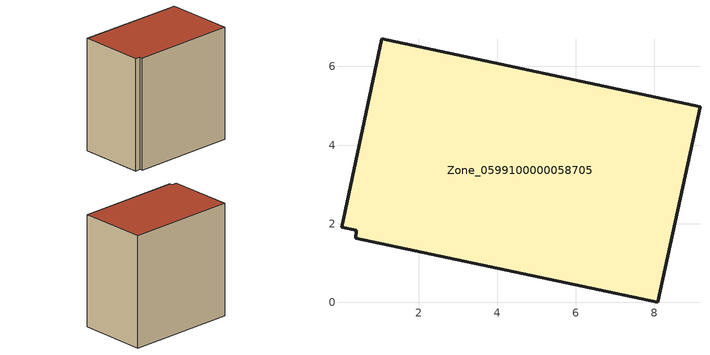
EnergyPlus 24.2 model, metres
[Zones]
Zone_0599100000058705
 floor ground (C_G): 8.09,0 0.41,1.63 0.42,1.83 0.04,1.91 1.07,6.71 9.16,4.98 z0
 wall outside (C_F): 8.09,0 9.16,4.98 1.07,6.71 0.04,1.91 0.42,1.83 0.41,1.63 8.09,0 z0:8.43
 roof outside (C_R): 0.41,1.63 8.09,0 9.16,4.98 1.07,6.71 0.04,1.91 0.42,1.83 z8.43
[BUILDING]
Pand.0599100000058705: North Axis=0; Terrain=City; Loads Convergence Tolerance Value=0.04; Temperature Convergence Tolerance Value=0.4; Solar Distribution=FullExterior; Maximum Number of Warmup Days=25; Minimum Number of Warmup Days=1
[Site:Location]
Rotterdam.The.Hague.AP_ZH_NLD Design_Conditions: Latitude=51.96; Longitude=4.45; Time Zone=1; Elevation=-4.5
[SITE:GROUNDTEMPERATURE:BUILDINGSURFACE]
18, 18, 18, 18, 18, 18, 18, 18, 18, 18, 18, 18
[MATERIAL] Thermal Absorptance=0.9; Solar Absorptance=0.7; Visible Absorptance=0.7
Name | Roughness | Thickness | Conductivity | Density | Specific Heat
G.TI.1975-1991 | MediumSmooth | 0.15 | 0.288461 | 540 | 1210
F.TI.1975-1991 | Rough | 0.3 | 0.230769 | 1920 | 840
R.TI.1975-1991 | MediumRough | 0.2 | 0.153846 | 1500 | 1000
[CONSTRUCTION]
C_G: G.TI.1975-1991
C_F: F.TI.1975-1991
C_R: R.TI.1975-1991
[ZONE]
Zone_0599100000058705: Type=1; Multiplier=1; Ceiling Height=Autocalculate; Volume=Autocalculate; Floor Area=autocalculate; Part of Total Floor Area=Yes
[ZONEINFILTRATION:DESIGNFLOWRATE]
Infil_Zone_0599100000058705: Zone or ZoneList or Space or SpaceList=Zone_0599100000058705; Schedule=AlwaysOn; Design Flow Rate Calculation Method=Flow/Area; Flow Rate per Floor Area=0.003; Constant Term Coefficient=1; Temperature Term Coefficient=0; Velocity Term Coefficient=0; Velocity Squared Term Coefficient=0
[HVACTEMPLATE:ZONE:IDEALLOADSAIRSYSTEM]
Zone_0599100000058705: Maximum Heating Supply Air Temperature=50; Minimum Cooling Supply Air Temperature=13; Maximum Heating Supply Air Humidity Ratio=0.0156; Minimum Cooling Supply Air Humidity Ratio=0.0077; Heating Limit=NoLimit; Cooling Limit=NoLimit; Dehumidification Control Type=ConstantSensibleHeatRatio; Cooling Sensible Heat Ratio=0.7; Dehumidification Setpoint=60; Humidification Control Type=None; Humidification Setpoint=30; Outdoor Air Method=None; Outdoor Air Flow Rate per Person=0.00944; Outdoor Air Flow Rate per Zone Floor Area=0; Outdoor Air Flow Rate per Zone=0; Demand Controlled Ventilation Type=None; Outdoor Air Economizer Type=NoEconomizer; Heat Recovery Type=None; Sensible Heat Recovery Effectiveness=0.7; Latent Heat Recovery Effectiveness=0.65
[ZONECONTROL:THERMOSTAT]
ThermostatControl_Zone_0599100000058705: Zone or ZoneList=Zone_0599100000058705; Control Type Schedule=DualSetpointControlType; Control 1=Thermostat_Zone_0599100000058705; Temperature Difference Between Cutout And Setpoint=0
[THERMOSTATSETPOINT:DUALSETPOINT]
Thermostat_Zone_0599100000058705: Heating Setpoint Temperature Schedule=HeatingSetpoint_Zone_0599100000058705; Cooling Setpoint Temperature Schedule=CoolingSetpoint_Zone_0599100000058705
[SCHEDULE:COMPACT]
HeatingSetpoint_Zone_0599100000058705: Through: 12/31, For: AllDays, Until: 24:00, 21
CoolingSetpoint_Zone_0599100000058705: Through: 12/31, For: AllDays, Until: 24:00, 24
DualSetpointControlType: Through: 12/31, For: AllDays, Until: 24:00, 4
AlwaysOn: Through: 12/31, For: AllDays, Until: 24:00, 1
